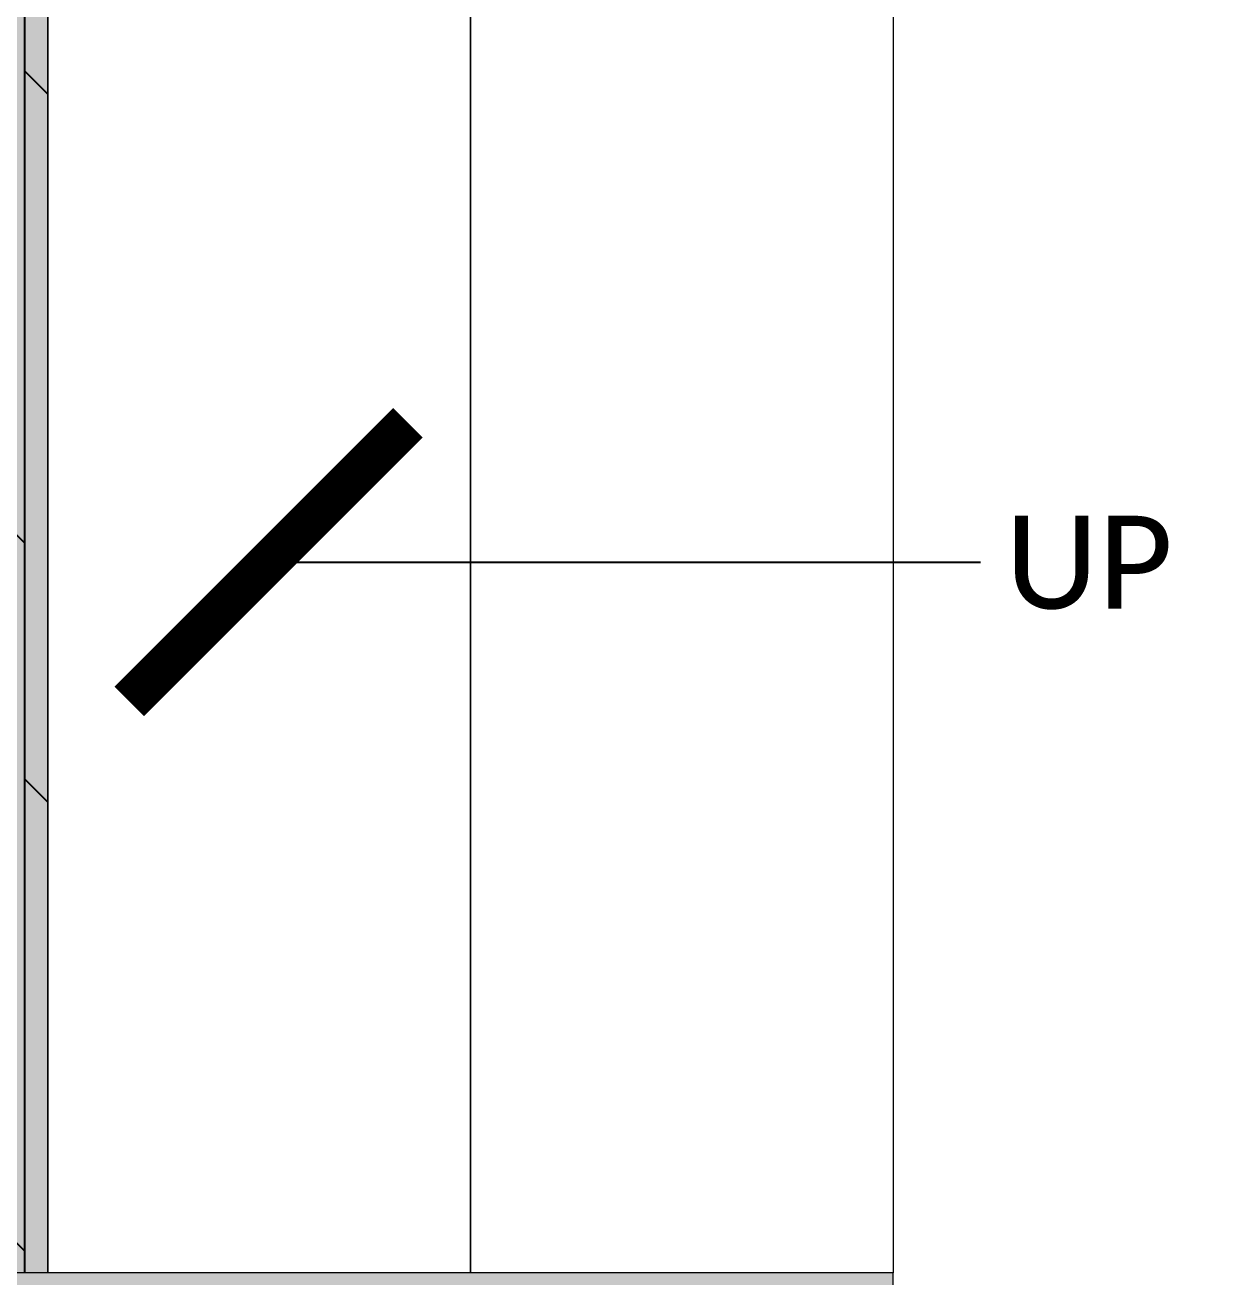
# Model space of a CAD drawing. Header units: millimetres. Extents: x -10000 to 124200, y -12045 to 23620.
# Drawn here: x 45421 to 46720, y 7940 to 9288 of the extents above; entities that cross this region are included whole.
import ezdxf

# ---------------------------------------------------------------- set-up
doc = ezdxf.new("R2010")
doc.units = ezdxf.units.MM
doc.header["$LTSCALE"] = 150
doc.layers.add('ad-Arrow', color=32, linetype='Continuous')
doc.layers.add('ad-Text main', color=7, linetype='Continuous')
doc.layers.add('ad-Elevation 10', color=8, linetype='Continuous', lineweight=0)
doc.layers.add('ad-Verandah', color=7, linetype='Continuous', true_color=0xa57c52)
doc.styles.add('6 U T S R N_Corridor-Basement$0$Standard', font='arial.ttf')
doc.styles.get("Standard").update_dxf_attribs({"font": 'calibril.ttf'})
doc.dimstyles.new('A-100-DIM-INT (MM-FT)', dxfattribs={"dimscale": 50, "dimtxt": 2.4, "dimasz": 1, "dimexe": 5, "dimexo": 100, "dimgap": 1, "dimtad": 0, "dimdec": 0, "dimdsep": 46, "dimtxsty": 'Standard', "dimblk": 'ARCHTICK', "dimcen": 0.025, "dimse1": 1, "dimse2": 1, "dimclrd": 256, "dimclre": 256, "dimclrt": 256, "dimazin": 2, "dimtfac": 1, "dimtdec": 0, "dimtix": 1, "dimtmove": 2, "dimatfit": 3, "dimldrblk": 'ARCHTICK', "dimfxl": 1, "dimtolj": 1, "dimtzin": 0, "dimarcsym": 0})

# ---------------------------------------------------------------- blocks, each defined once
blk = doc.blocks.new('_ArchTick')
at = {"color": 0, "linetype": 'ByBlock', "const_width": 0.15}
blk.add_lwpolyline([(-0.5, -0.5), (0.5, 0.5)], dxfattribs=at)
blk = doc.blocks.new('zw$FE9C')
at = {"transparency": 33554559}
h = blk.add_hatch(color=256, dxfattribs=at)
h.dxf.hatch_style = 1
h.set_gradient(color1=(153, 204, 0), color2=(63, 127, 0), tint=1, name='INVSPHERICAL')
h.paths.add_polyline_path([(8460, 4510), (12805, 4510), (12805, 7945), (8460, 7945)])
h = blk.add_hatch(dxfattribs=at)
h.set_pattern_fill('GRASS', color=74)
h.set_pattern_definition([(90, (-1087975.541, 674585.024), (-17.96051224, 17.96051224), [4.7625, -31.1585245]), (45, (-1087975.54, 674585.024), (-17.96051224, 17.96051224), [4.7625, -20.6375]), (135, (-1087975.54, 674585.024), (-17.96051224, -17.96051224), [4.7625, -20.6375])])
h.paths.add_polyline_path([(8460, 4510), (12805, 4510), (12805, 7945), (8460, 7945)])
at = {"layer": 'ad-Verandah', "transparency": 33554559}
h = blk.add_hatch(color=256, dxfattribs=at)
h.dxf.hatch_style = 1
h.paths.add_polyline_path([(10375, 12355), (11895, 12355), (11895, 7945), (10375, 7945)])
at = {"layer": 'ad-Verandah', "transparency": 33554687}
h = blk.add_hatch(dxfattribs=at)
h.set_pattern_fill('DOLMIT', color=256, scale=10, angle=270)
h.set_pattern_definition([(270, (-444291.75, 146652.39), (63.5, -1e-14), []), (315, (-444291.75, 146652.4), (126.999913, 126.999913), [89.80256, -179.60512])])
h.paths.add_polyline_path([(10375, 12355), (11895, 12355), (11895, 7945), (10375, 7945)])
at = {"layer": 'ad-Elevation 10'}
blk.add_lwpolyline([(8460, 4510), (12805, 4510), (12805, 7945), (8460, 7945)], close=True, dxfattribs=at)
at = {"layer": 'ad-Verandah', "color": 33, "lineweight": 9}
for points in [[(10375, 12355), (11895, 12355), (11895, 7945), (10375, 7945)], [(12350, 7945), (11895, 7945), (11895, 9545), (12350, 9545)], [(12805, 7945), (12350, 7945), (12350, 9545), (12805, 9545)]]:
    blk.add_lwpolyline(points, close=True, dxfattribs=at)
at = {"layer": 'ad-Text main', "insert": (13016, 8709.3, 0), "char_height": 100, "width": 207.6, "attachment_point": 5, "style": '6 U T S R N_Corridor-Basement$0$Standard', "bg_fill": 2}
blk.add_mtext('{\\fCalibri Light|b0|i0|c0|p34;UP}', dxfattribs=at)
at = {"layer": 'ad-Arrow'}
blk.add_leader([(12132.7, 8710), (12899.3, 8710)], dimstyle='A-100-DIM-INT (MM-FT)', override={"dimscale": 1, "dimasz": 300, "dimgap": 50, "dimtad": 0}, dxfattribs=at)
blk = doc.blocks.new('1215_East Villa')
at = {"layer": 'ad-Verandah'}
blk.add_blockref('zw$FE9C', (0, 0), dxfattribs=at)

msp = doc.modelspace()

# ---------------------------------------------------------------- block references
msp.add_blockref('1215_East Villa', (33550, 0))

doc.saveas('drawing.dxf')
